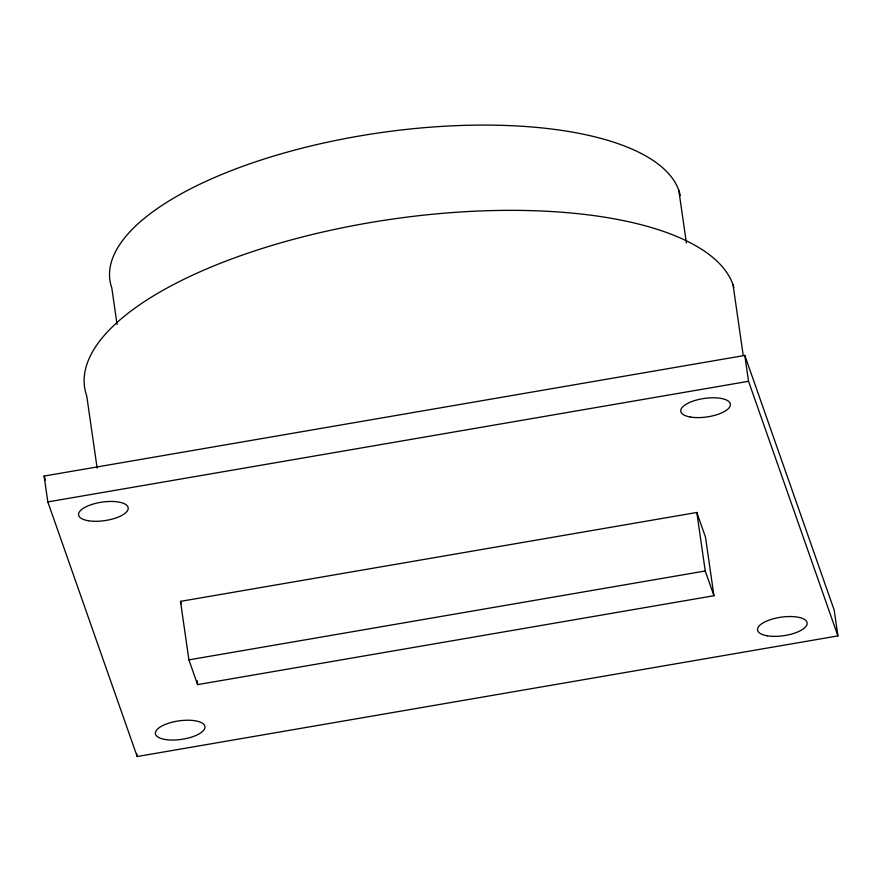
<?xml version="1.0" encoding="UTF-8"?>
<svg xmlns="http://www.w3.org/2000/svg" width="882" height="882" viewBox="0 0 882 882"><rect width="100%" height="100%" fill="white"/><g stroke="black" fill="none" stroke-linecap="round" stroke-linejoin="round"><path stroke-width="1.32" d="M44.1 476.071L744.816 355.435L834.174 610.035L837.9 635.9L137.184 756.536L47.826 501.924L44.1 476.071L45.467 479.973M47.826 501.924L748.542 381.289L837.9 635.9M180.49 601.37L696.824 512.475L705.512 537.226L713.935 595.725L197.601 684.619L188.913 659.868L180.49 601.37L181.361 603.839M188.913 659.868L705.247 570.974L713.935 595.725M744.816 355.435L748.542 381.289M733.052 284.787L743.228 355.446M678.82 190.391L686.405 243.024M696.824 512.475L705.247 570.974M197.017 680.54L197.601 684.619M117.063 324.455L111.816 288.006A288.337 107.549 -8.2 0 1 366.151 134.869A288.337 107.549 -8.2 0 1 680.265 195.561M97.13 468.077L86.756 396.062A328.666 122.587 -8.2 0 1 372.138 222.253A328.666 122.587 -8.2 0 1 733.868 287.345M136.787 753.812L137.184 756.536M88.189 520.711A25.049 9.349 -8.2 0 0 127.989 509.598A25.049 9.349 -8.2 0 0 93.966 503.809A25.049 9.349 -8.2 0 0 88.189 520.711M164.956 739.469A25.049 9.349 -8.2 0 0 204.756 728.356A25.049 9.349 -8.2 0 0 170.744 722.578A25.049 9.349 -8.2 0 0 164.956 739.469M767.153 635.79A25.049 9.349 -8.2 0 0 806.953 624.677A25.049 9.349 -8.2 0 0 772.93 618.888A25.049 9.349 -8.2 0 0 767.153 635.79M690.374 417.032A25.049 9.349 -8.2 0 0 730.175 405.918A25.049 9.349 -8.2 0 0 696.163 400.13A25.049 9.349 -8.2 0 0 690.374 417.032"/></g></svg>
